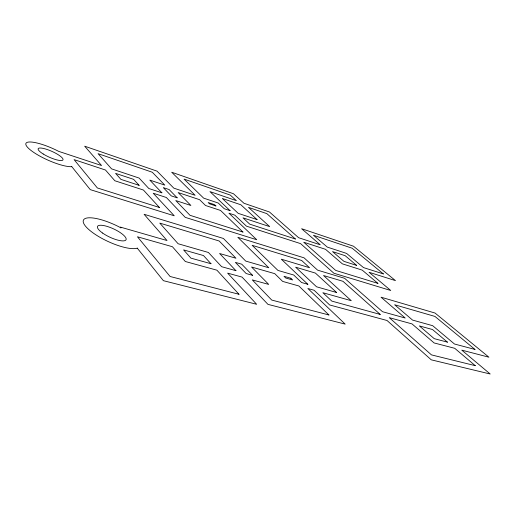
<?xml version="1.0" encoding="UTF-8"?>
<svg xmlns="http://www.w3.org/2000/svg" width="516" height="516" viewBox="0 0 516 516"><rect width="100%" height="100%" fill="white"/><g stroke="black" fill="none" stroke-linecap="round" stroke-linejoin="round"><path stroke-width="0.77" d="M137.237 248.125L136.443 248.383A31.05 8.985 25 0 1 99.781 237.212A31.05 8.985 25 0 1 84.914 218.661A31.05 8.985 25 0 1 119.331 227.021L121.015 227.93L120.331 227.085L167.023 240.546L144.099 214.282L223.409 238.457L245.706 261.07L268.791 267.772L237.844 237.321L304.066 257.839L317.624 270.158L344.656 278.317L382.504 311.703L405.208 318.03L381.034 297.19L435.04 313.044L488.923 357.201L461.775 350.138L490.2 374.01L431.273 359.833L387.032 320.5L329.634 304.95L314.128 290.263L307.852 288.502L345.185 324.119L267.959 304.369L242.017 277.079L227.646 273.132L256.665 304.292L163.385 280.678L137.237 248.125M71.776 166.636L70.989 166.7A26.8 6.282 24.1 0 1 38.59 155.406A26.8 6.282 24.1 0 1 27.961 142.145A26.8 6.282 24.1 0 1 58.708 151.375L101.549 165.526L84.676 146.189L157.051 171.151L173.802 188.14L195.125 195.287L171.705 172.234L233.49 193.752L243.965 203.265L269.487 212.012L298.616 237.708L320.275 244.803L301.608 228.711L353.479 246.209L395.469 280.62L369.069 272.28L390.767 290.502L333.865 273.222L300.583 243.623L246.435 226.156L234.812 215.146L228.949 213.218L256.755 239.746L185.238 217.359L166.352 197.493L153.226 193.229L174.24 215.791L90.248 189.63L71.776 166.636M475.262 365.67L431.473 354.892L389.251 317.65L412.013 323.9L434.098 342.94L454.719 348.3L475.262 365.67M238.979 294.275L170.074 276.486L137.462 236.786L172.415 246.725L185.321 261.509L216.894 270.178L238.979 294.275M328.918 314.973L271.738 300.067L252.292 279.904L268.72 284.413L251.556 267.011L274.764 273.654L282.652 281.413L298.848 285.967L328.918 314.973M447.437 342.147L434.233 338.651L419.353 325.912L432.505 329.524L447.437 342.147M474.978 349.442L454.48 344.011L432.66 325.686L412.536 320.075L394.637 304.756L434.936 316.431L474.978 349.442M380.202 314.425L331.807 301.099L322.868 292.72L351.267 300.705L323.519 275.512L342.966 281.31L380.202 314.425M210.973 263.728L190.907 258.129L183.593 249.899L203.485 255.555L210.973 263.728M235.941 270.687L221.661 266.707L208.406 252.472L178.123 243.745L159.779 223.105L219.19 241.011L235.954 258.239L219.59 253.491L235.941 270.687M252.582 275.331L246.158 273.538L235.393 262.38L241.752 264.198L252.582 275.331M290.856 278.259L283.994 276.292L285.748 278.008L292.624 279.969L290.856 278.259M307.833 284.303L301.589 282.523L293.714 275.009L277.969 270.436L252.137 245.306L301.66 260.49L309.542 267.714L281.323 259.2L307.833 284.303M336.6 292.507L316.54 286.786L295.636 267.191L315.405 273.087L336.6 292.507M377.912 283.374L335.684 270.403L303.763 242.243L325.499 249.305L342.366 263.85L362.238 270.126L377.912 283.374M159.412 207.477L97.343 187.953L74.078 159.625L105.483 170.028L114.842 180.755L143.435 190.043L159.412 207.477M242.933 232.039L189.991 215.301L175.775 200.556L190.888 205.471L178.162 192.565L199.608 199.692L205.51 205.497L220.558 210.451L242.933 232.039M356.666 265.411L343.94 261.354L332.536 251.595L345.178 255.704L356.666 265.411M383.362 273.919L363.477 267.585L346.636 253.44L327.292 247.1L313.464 235.264L352.202 248.235L383.362 273.919M295.391 239.005L249.718 224.144L242.991 217.836L269.694 226.627L248.499 207.38L266.849 213.63L295.391 239.005M139.114 185.334L120.912 179.368L115.584 173.376L133.631 179.355L139.114 185.334M161.895 192.803L148.847 188.527L139.101 178.059L111.585 168.874L98.066 153.665L152.278 172.234L164.823 185.128L149.814 180.097L161.895 192.803M177.162 197.809L171.26 195.874L163.301 187.618L169.138 189.559L177.162 197.809M215.888 205.949L209.49 203.826L208.174 202.543L214.559 204.665L215.888 205.949M230.065 210.657L224.241 208.722L218.294 203.046L203.646 198.138L184.077 179.104L230.297 195.093L236.367 200.66L209.948 191.604L230.065 210.657M257.045 219.603L238.211 213.353L222.332 198.473L240.869 204.781L257.045 219.603M102.613 233.064A15.751 4.554 25 0 0 125.994 239.85A15.751 4.554 25 0 0 106.76 226.298A15.751 4.554 25 0 0 102.613 233.064M43.215 154A13.597 3.186 24.1 0 0 62.984 159.85A13.597 3.186 24.1 0 0 45.543 148.995A13.597 3.186 24.1 0 0 43.215 154"/></g></svg>
